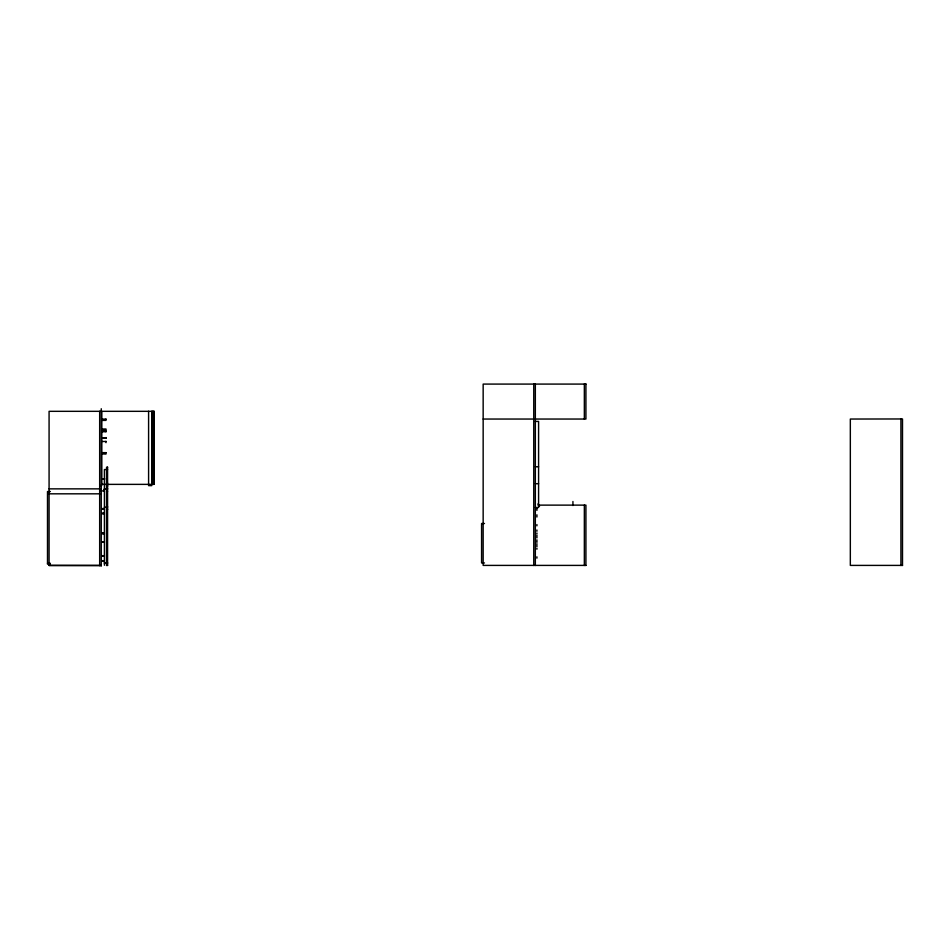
<?xml version="1.0" encoding="UTF-8"?>
<svg xmlns="http://www.w3.org/2000/svg" width="950" height="950" viewBox="0 0 950 950"><rect width="100%" height="100%" fill="white"/><g stroke="black" fill="none" stroke-linecap="round" stroke-linejoin="round"><path stroke-width="1.43" d="M100.961 486.234L102.042 483.621M101.282 486.056L102.291 483.621M103.728 490.924L104.737 488.49L103.989 490.924L100.795 490.924M585.924 384.085L483.158 384.085L483.158 565.404L585.924 565.404M101.258 411.326L49.079 411.326L49.079 565.333L101.258 565.404M101.603 411.326L153.995 411.326M483.158 419.045L585.924 419.045L585.924 384.002L584.345 384.002L584.345 419.045M101.828 419.093L105.996 419.093M101.828 420.387L105.996 420.387L105.996 419.116M535.432 421.42L538.591 421.42L538.591 507.49L535.432 507.49M101.828 429.008L105.996 428.996L105.996 429.875L101.828 429.887M101.828 430.457L105.996 430.457L105.996 431.728M101.828 431.739L105.996 431.739M101.828 437.748L105.996 437.748M101.828 438.188L105.996 438.188M101.828 441.477L105.996 441.477M101.828 452.651L105.996 452.651M101.828 453.946L105.996 454.041L105.996 452.675M535.432 466.782L538.591 466.782M107.576 469.549L104.417 469.549L104.417 565.25M101.828 478.717L104.607 478.717M101.828 479.156L104.607 479.156M106.566 483.099L107.576 483.099M535.432 483.704L538.591 483.704M106.566 485.474L107.576 485.474M106.566 486.329L107.576 486.329M106.566 488.704L107.576 488.704M49.079 488.858L101.258 488.858M104.417 489.012L107.576 489.012M106.566 491.387L107.576 491.387M50.397 491.542L47.5 491.542L47.5 564.146L50.397 564.146M49.079 493.822L101.258 493.822M538.104 505.127L585.924 505.127L585.924 565.487M106.566 506.694L107.576 506.694M104.417 507.241L107.576 507.241M101.638 508.571L104.417 508.571M101.638 509.01L104.417 509.01M106.566 509.058L107.576 509.058M106.566 509.616L107.576 509.616M101.638 513.012L104.417 513.012M101.638 513.891L104.417 513.891M484.476 523.509L481.579 523.509L481.579 562.958L484.476 562.958M101.638 533.009L104.417 533.009M101.638 533.389L104.417 533.389M101.638 533.829L104.417 533.829M101.638 541.773L104.417 541.773M101.638 542.212L104.417 542.212M101.638 555.667L104.417 555.667M101.638 556.106L104.417 556.106M101.638 560.678L104.417 560.678M101.638 561.117L104.417 561.117M104.417 562.875L107.576 562.875M104.417 563.124L107.576 563.124M47.5 563.314L50.397 563.314M106.566 565.25L107.576 565.25M902.5 565.404L850.333 565.404L850.333 419.045L902.5 418.962L902.5 565.487M49.079 565.571L101.258 565.571M538.009 503.88L539.517 506.291M900.921 418.962L900.921 565.487M584.345 505.127L584.345 565.487M572.933 501.505L572.933 505.519M536.916 507.644L536.916 508.499M536.916 509.034L536.916 510.387M536.916 514.805L536.916 517.026M536.916 524.578L536.916 525.837M536.916 529.993L536.916 531.264M536.916 532.986L536.916 533.852M536.916 535.147L536.916 537.914M536.916 539.814L536.916 540.681M536.916 541.524L536.916 542.367M536.916 543.685L536.916 544.528M536.916 545.538L536.916 546.713M536.916 548.281L536.916 549.195M536.916 556.819L536.916 558.149M535.337 565.487L535.337 384.002L533.758 384.002L533.758 565.487M153.995 411.243L153.995 484.369L101.828 484.369L101.828 411.326M153.781 411.326L153.781 484.369M152.416 411.243L152.416 484.369M151.751 411.243L151.751 485.628L148.592 485.628L148.592 411.243M105.996 437.546L105.996 438.389M105.996 441.322L105.996 442.664M101.258 408.738L101.258 565.998M99.667 411.243L99.667 565.654M107.576 467.186L106.566 467.186L106.566 565.499L107.576 565.499L107.576 467.186"/></g></svg>
